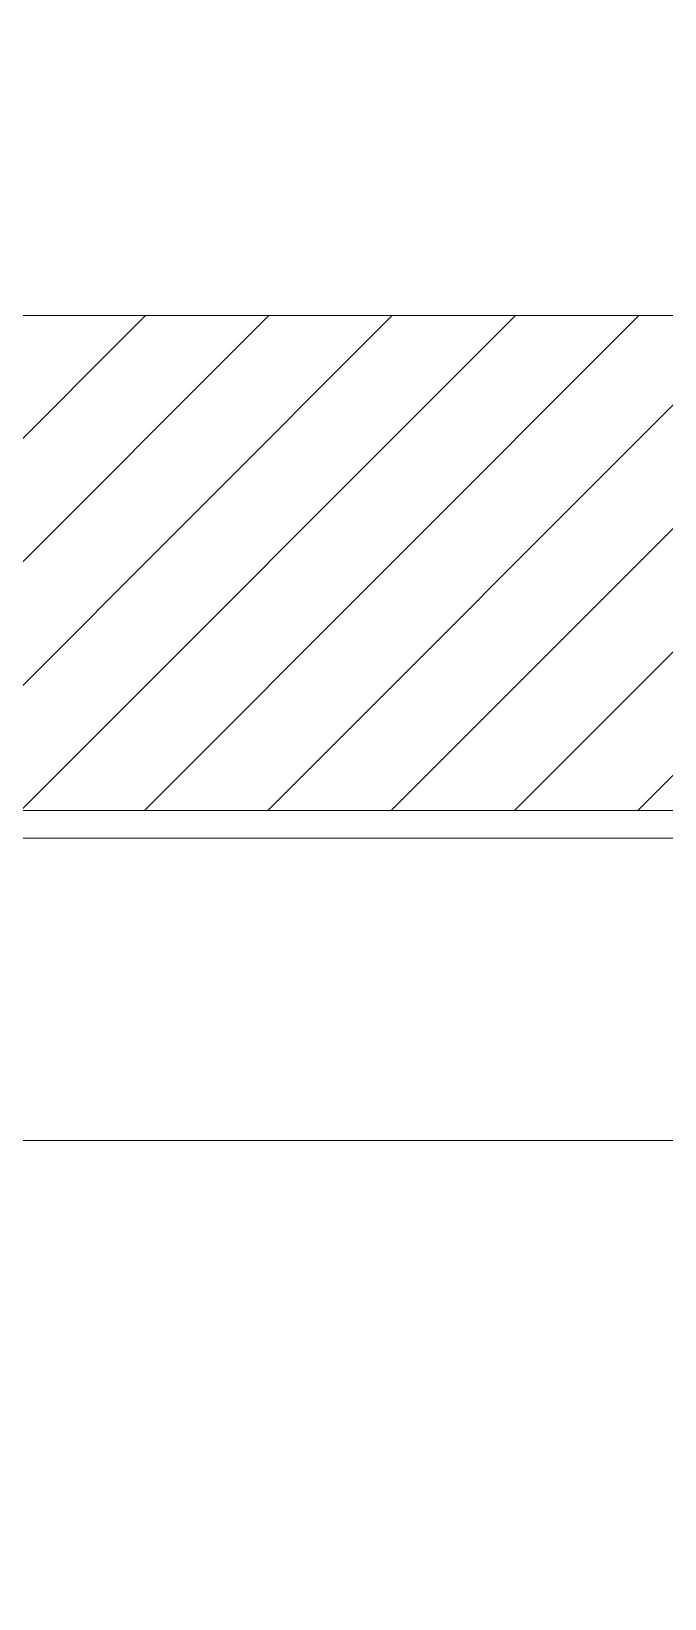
# Model space of a CAD drawing. Header units: millimetres. Extents: x 126 to 12547, y 1644 to 26714.
# Drawn here: x 10722.5 to 10745.6, y 2198.2 to 2255.2 of the extents above; entities that cross this region are included whole.
import ezdxf

# ---------------------------------------------------------------- set-up
doc = ezdxf.new("R2010")
doc.units = ezdxf.units.MM
doc.linetypes.add('NASCOSTA', pattern=[9.525, 6.35, -3.175])
for name, color, linetype, lineweight in [('F_ARREDI', 7, 'Continuous', 5), ('F_MULTI laminato OPACO', 1, 'Continuous', 5), ('F_Proiezioni', 253, 'NASCOSTA', 9)]:
    doc.layers.add(name, color=color, linetype=linetype, lineweight=lineweight)

# ---------------------------------------------------------------- blocks, each defined once
blk = doc.blocks.new('V_CAS.ra INTERNA_ pianta')
at = {"layer": 'F_MULTI laminato OPACO', "color": 143, "true_color": 0x7aafdf}
blk.add_lwpolyline([(273189.441, -83441.926), (273189.441, -83459.926), (272813.441, -83459.926), (272813.441, -83441.926)], close=True, dxfattribs=at)
blk = doc.blocks.new('ARMADIO_camera master_sol.C_pianta')
at = {"layer": 'F_MULTI laminato OPACO', "transparency": 33554508}
h = blk.add_hatch(dxfattribs=at)
h.set_pattern_fill('ANSI31', color=6)
h.paths.add_polyline_path([(719338.422, 531037.095), (719338.422, 531055.095), (718888.422, 531055.095), (718888.422, 531037.095)])
at = {"layer": 'F_MULTI laminato OPACO'}
blk.add_lwpolyline([(719323.422, 531636.095), (718893.422, 531636.095), (718893.422, 531056.095), (719323.422, 531056.095)], close=True, dxfattribs=at)
at = {"layer": 'F_MULTI laminato OPACO', "color": 6}
blk.add_lwpolyline([(719338.422, 531037.095), (719338.422, 531055.095), (718888.422, 531055.095), (718888.422, 531037.095)], close=True, dxfattribs=at)
at = {"layer": 'F_Proiezioni'}
blk.add_lwpolyline([(719338.422, 531054.095), (719338.422, 530604.095, -0.414214), (718888.422, 531054.095)], format="xyb", dxfattribs=at)
at = {"layer": 'F_ARREDI', "xscale": -1}
blk.add_blockref('V_CAS.ra INTERNA_ pianta', (992133.863, 614527.021), dxfattribs=at)

msp = doc.modelspace()

# ---------------------------------------------------------------- block references
at = {"layer": 'F_ARREDI', "color": 2, "lineweight": 5, "rotation": 180}
msp.add_blockref('ARMADIO_camera master_sol.C_pianta', (730019.295, 533281.926), dxfattribs=at)

doc.saveas('drawing.dxf')
